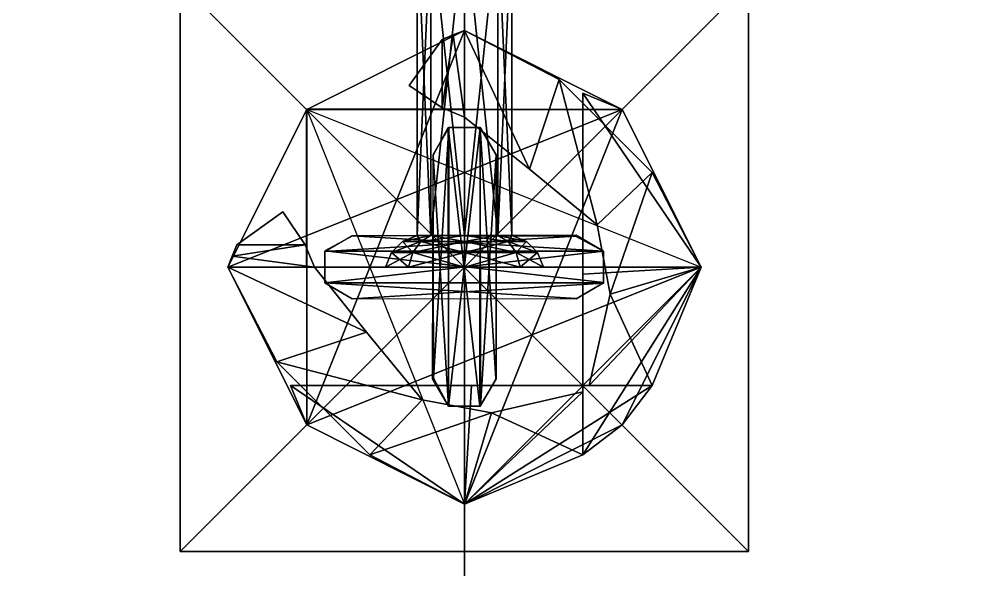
# Model space of a CAD drawing. Extents: x -150 to 2334, y -150 to 2984.
# Drawn here: x 1659.9 to 1690.57, y 724.88 to 742.31 of the extents above; entities that cross this region are included whole.
import ezdxf

# ---------------------------------------------------------------- set-up
doc = ezdxf.new("R2010")
doc.units = 0
for name, color, linetype in [('LAYER0', 7, 'CONTINUOUS'), ('LAYER244', 9, 'CONTINUOUS'), ('LAYER249', 254, 'CONTINUOUS'), ('LAYER260', 9, 'CONTINUOUS'), ('LAYER262', 7, 'CONTINUOUS'), ('LAYER263', 7, 'CONTINUOUS'), ('LAYER264', 254, 'CONTINUOUS'), ('LAYER278', 7, 'CONTINUOUS'), ('LAYER309', 7, 'CONTINUOUS'), ('LAYER31', 7, 'CONTINUOUS'), ('LAYER56', 7, 'CONTINUOUS'), ('LAYER6', 7, 'CONTINUOUS')]:
    doc.layers.add(name, color=color, linetype=linetype)

msp = doc.modelspace()

# ---------------------------------------------------------------- linework, layer by layer
at = {"layer": 'LAYER0', "invisible_edges": 1}
for points in [[(2334, 2984, -5), (-150, -150, -5), (-150, 2984, -5), (2334, 2984, -5)], [(-150, -150, -5), (2334, 2984, -5), (2334, -150, -5), (-150, -150, -5)], [(2334, -150), (-150, 2984), (-150, -150), (2334, -150)], [(-150, 2984), (2334, -150), (2334, 2984), (-150, 2984)]]:
    msp.add_3dface(points, dxfattribs=at)
at = {"layer": 'LAYER244'}
for points in [[(1672.939, 735.458, 87.93934), (1672.5, 735.458, 89), (1672.5, 745.458, 89), (1672.939, 735.458, 87.93934)], [(1672.939, 745.458, 87.93934), (1672.939, 735.458, 87.93934), (1672.5, 745.458, 89), (1672.939, 745.458, 87.93934)], [(1672.5, 735.458, 89), (1672.939, 735.458, 90.06066), (1672.939, 745.458, 90.06066), (1672.5, 735.458, 89)], [(1672.5, 745.458, 89), (1672.5, 735.458, 89), (1672.939, 745.458, 90.06066), (1672.5, 745.458, 89)], [(1674, 735.458, 87.5), (1672.939, 735.458, 87.93934), (1672.939, 745.458, 87.93934), (1674, 735.458, 87.5)], [(1674, 745.458, 87.5), (1674, 735.458, 87.5), (1672.939, 745.458, 87.93934), (1674, 745.458, 87.5)], [(1672.939, 735.458, 90.06066), (1674, 735.458, 90.5), (1674, 745.458, 90.5), (1672.939, 735.458, 90.06066)], [(1672.939, 745.458, 90.06066), (1672.939, 735.458, 90.06066), (1674, 745.458, 90.5), (1672.939, 745.458, 90.06066)], [(1675.061, 735.458, 87.93934), (1674, 735.458, 87.5), (1674, 745.458, 87.5), (1675.061, 735.458, 87.93934)], [(1675.061, 745.458, 87.93934), (1675.061, 735.458, 87.93934), (1674, 745.458, 87.5), (1675.061, 745.458, 87.93934)], [(1674, 735.458, 90.5), (1675.061, 735.458, 90.06066), (1675.061, 745.458, 90.06066), (1674, 735.458, 90.5)], [(1674, 745.458, 90.5), (1674, 735.458, 90.5), (1675.061, 745.458, 90.06066), (1674, 745.458, 90.5)], [(1675.5, 735.458, 89), (1675.061, 735.458, 87.93934), (1675.061, 745.458, 87.93934), (1675.5, 735.458, 89)], [(1675.5, 745.458, 89), (1675.5, 735.458, 89), (1675.061, 745.458, 87.93934), (1675.5, 745.458, 89)], [(1675.061, 735.458, 90.06066), (1675.5, 735.458, 89), (1675.5, 745.458, 89), (1675.061, 735.458, 90.06066)], [(1675.061, 745.458, 90.06066), (1675.061, 735.458, 90.06066), (1675.5, 745.458, 89), (1675.061, 745.458, 90.06066)], [(1672.038, 735.2715, 89), (1672.613, 735.2715, 90.38704), (1672.5, 735.458, 89), (1672.038, 735.2715, 89)], [(1672.038, 735.2715, 89), (1672.5, 735.458, 89), (1672.939, 735.458, 87.93934), (1672.038, 735.2715, 89)], [(1672.613, 735.2715, 87.61296), (1672.038, 735.2715, 89), (1672.939, 735.458, 87.93934), (1672.613, 735.2715, 87.61296)], [(1672.613, 735.2715, 90.38704), (1672.939, 735.458, 90.06066), (1672.5, 735.458, 89), (1672.613, 735.2715, 90.38704)], [(1672.613, 735.2715, 90.38704), (1674, 735.2715, 90.96157), (1672.939, 735.458, 90.06066), (1672.613, 735.2715, 90.38704)], [(1672.613, 735.2715, 87.61296), (1672.939, 735.458, 87.93934), (1674, 735.458, 87.5), (1672.613, 735.2715, 87.61296)], [(1674, 735.2715, 87.03843), (1672.613, 735.2715, 87.61296), (1674, 735.458, 87.5), (1674, 735.2715, 87.03843)], [(1674, 735.2715, 90.96157), (1674, 735.458, 90.5), (1672.939, 735.458, 90.06066), (1674, 735.2715, 90.96157)], [(1674, 735.2715, 87.03843), (1674, 735.458, 87.5), (1675.061, 735.458, 87.93934), (1674, 735.2715, 87.03843)], [(1675.387, 735.2715, 87.61296), (1674, 735.2715, 87.03843), (1675.061, 735.458, 87.93934), (1675.387, 735.2715, 87.61296)], [(1675.387, 735.2715, 90.38704), (1675.061, 735.458, 90.06066), (1674, 735.458, 90.5), (1675.387, 735.2715, 90.38704)], [(1674, 735.2715, 90.96157), (1675.387, 735.2715, 90.38704), (1674, 735.458, 90.5), (1674, 735.2715, 90.96157)], [(1675.387, 735.2715, 87.61296), (1675.061, 735.458, 87.93934), (1675.5, 735.458, 89), (1675.387, 735.2715, 87.61296)], [(1675.962, 735.2715, 89), (1675.5, 735.458, 89), (1675.061, 735.458, 90.06066), (1675.962, 735.2715, 89)], [(1675.387, 735.2715, 90.38704), (1675.962, 735.2715, 89), (1675.061, 735.458, 90.06066), (1675.387, 735.2715, 90.38704)], [(1675.962, 735.2715, 89), (1675.387, 735.2715, 87.61296), (1675.5, 735.458, 89), (1675.962, 735.2715, 89)], [(1671.686, 734.9196, 89), (1672.364, 734.9196, 90.63594), (1672.038, 735.2715, 89), (1671.686, 734.9196, 89)], [(1671.686, 734.9196, 89), (1672.038, 735.2715, 89), (1672.613, 735.2715, 87.61296), (1671.686, 734.9196, 89)], [(1672.364, 734.9196, 87.36406), (1671.686, 734.9196, 89), (1672.613, 735.2715, 87.61296), (1672.364, 734.9196, 87.36406)], [(1672.364, 734.9196, 90.63594), (1672.613, 735.2715, 90.38704), (1672.038, 735.2715, 89), (1672.364, 734.9196, 90.63594)], [(1672.364, 734.9196, 90.63594), (1674, 734.9196, 91.31357), (1672.613, 735.2715, 90.38704), (1672.364, 734.9196, 90.63594)], [(1672.364, 734.9196, 87.36406), (1672.613, 735.2715, 87.61296), (1674, 735.2715, 87.03843), (1672.364, 734.9196, 87.36406)], [(1674, 734.9196, 86.68643), (1672.364, 734.9196, 87.36406), (1674, 735.2715, 87.03843), (1674, 734.9196, 86.68643)], [(1674, 734.9196, 91.31357), (1674, 735.2715, 90.96157), (1672.613, 735.2715, 90.38704), (1674, 734.9196, 91.31357)], [(1674, 734.9196, 86.68643), (1674, 735.2715, 87.03843), (1675.387, 735.2715, 87.61296), (1674, 734.9196, 86.68643)], [(1675.636, 734.9196, 87.36406), (1674, 734.9196, 86.68643), (1675.387, 735.2715, 87.61296), (1675.636, 734.9196, 87.36406)], [(1675.636, 734.9196, 90.63594), (1675.387, 735.2715, 90.38704), (1674, 735.2715, 90.96157), (1675.636, 734.9196, 90.63594)], [(1674, 734.9196, 91.31357), (1675.636, 734.9196, 90.63594), (1674, 735.2715, 90.96157), (1674, 734.9196, 91.31357)], [(1675.636, 734.9196, 87.36406), (1675.387, 735.2715, 87.61296), (1675.962, 735.2715, 89), (1675.636, 734.9196, 87.36406)], [(1676.314, 734.9196, 89), (1675.962, 735.2715, 89), (1675.387, 735.2715, 90.38704), (1676.314, 734.9196, 89)], [(1675.636, 734.9196, 90.63594), (1676.314, 734.9196, 89), (1675.387, 735.2715, 90.38704), (1675.636, 734.9196, 90.63594)], [(1676.314, 734.9196, 89), (1675.636, 734.9196, 87.36406), (1675.962, 735.2715, 89), (1676.314, 734.9196, 89)], [(1671.5, 734.458, 89), (1672.232, 734.458, 90.76777), (1671.686, 734.9196, 89), (1671.5, 734.458, 89)], [(1671.5, 734.458, 89), (1671.686, 734.9196, 89), (1672.364, 734.9196, 87.36406), (1671.5, 734.458, 89)], [(1672.232, 734.458, 87.23223), (1671.5, 734.458, 89), (1672.364, 734.9196, 87.36406), (1672.232, 734.458, 87.23223)], [(1672.232, 734.458, 90.76777), (1672.364, 734.9196, 90.63594), (1671.686, 734.9196, 89), (1672.232, 734.458, 90.76777)], [(1672.232, 734.458, 90.76777), (1674, 734.458, 91.5), (1672.364, 734.9196, 90.63594), (1672.232, 734.458, 90.76777)], [(1672.232, 734.458, 87.23223), (1672.364, 734.9196, 87.36406), (1674, 734.9196, 86.68643), (1672.232, 734.458, 87.23223)], [(1674, 734.458, 86.5), (1672.232, 734.458, 87.23223), (1674, 734.9196, 86.68643), (1674, 734.458, 86.5)], [(1674, 734.458, 91.5), (1674, 734.9196, 91.31357), (1672.364, 734.9196, 90.63594), (1674, 734.458, 91.5)], [(1674, 734.458, 86.5), (1674, 734.9196, 86.68643), (1675.636, 734.9196, 87.36406), (1674, 734.458, 86.5)], [(1675.768, 734.458, 87.23223), (1674, 734.458, 86.5), (1675.636, 734.9196, 87.36406), (1675.768, 734.458, 87.23223)], [(1675.768, 734.458, 90.76777), (1675.636, 734.9196, 90.63594), (1674, 734.9196, 91.31357), (1675.768, 734.458, 90.76777)], [(1674, 734.458, 91.5), (1675.768, 734.458, 90.76777), (1674, 734.9196, 91.31357), (1674, 734.458, 91.5)], [(1675.768, 734.458, 87.23223), (1675.636, 734.9196, 87.36406), (1676.314, 734.9196, 89), (1675.768, 734.458, 87.23223)], [(1676.5, 734.458, 89), (1676.314, 734.9196, 89), (1675.636, 734.9196, 90.63594), (1676.5, 734.458, 89)], [(1675.768, 734.458, 90.76777), (1676.5, 734.458, 89), (1675.636, 734.9196, 90.63594), (1675.768, 734.458, 90.76777)], [(1676.5, 734.458, 89), (1675.768, 734.458, 87.23223), (1676.314, 734.9196, 89), (1676.5, 734.458, 89)], [(1671.5, 734.458, 89), (1674, 734.458, 91.5), (1672.232, 734.458, 90.76777), (1671.5, 734.458, 89)], [(1675.768, 734.458, 90.76777), (1674, 734.458, 91.5), (1671.5, 734.458, 89), (1675.768, 734.458, 90.76777)], [(1676.5, 734.458, 89), (1675.768, 734.458, 90.76777), (1671.5, 734.458, 89), (1676.5, 734.458, 89)], [(1672.232, 734.458, 87.23223), (1676.5, 734.458, 89), (1671.5, 734.458, 89), (1672.232, 734.458, 87.23223)], [(1674, 734.458, 86.5), (1676.5, 734.458, 89), (1672.232, 734.458, 87.23223), (1674, 734.458, 86.5)], [(1675.768, 734.458, 87.23223), (1676.5, 734.458, 89), (1674, 734.458, 86.5), (1675.768, 734.458, 87.23223)]]:
    msp.add_3dface(points, dxfattribs=at)
at = {"layer": 'LAYER249'}
for points in [[(1665, 725.458, 97.95), (1665, 743.458, 98.05), (1665, 743.458, 97.95), (1665, 725.458, 97.95)], [(1665, 725.458, 98.05), (1665, 743.458, 98.05), (1665, 725.458, 97.95), (1665, 725.458, 98.05)], [(1683, 725.458, 97.95), (1665, 743.458, 97.95), (1683, 743.458, 97.95), (1683, 725.458, 97.95)], [(1665, 725.458, 97.95), (1665, 743.458, 97.95), (1683, 725.458, 97.95), (1665, 725.458, 97.95)], [(1683, 743.458, 98.05), (1665, 725.458, 98.05), (1683, 725.458, 98.05), (1683, 743.458, 98.05)], [(1665, 743.458, 98.05), (1665, 725.458, 98.05), (1683, 743.458, 98.05), (1665, 743.458, 98.05)], [(1683, 743.458, 97.95), (1683, 725.458, 98.05), (1683, 725.458, 97.95), (1683, 743.458, 97.95)], [(1683, 743.458, 98.05), (1683, 725.458, 98.05), (1683, 743.458, 97.95), (1683, 743.458, 98.05)], [(1674, 741.958, 98.5), (1669.007, 739.4506, 98.5), (1678.993, 739.4506, 98.5), (1674, 741.958, 98.5)], [(1669.007, 739.4506, 92.5), (1674, 741.958, 98.5), (1674, 741.958, 92.5), (1669.007, 739.4506, 92.5)], [(1669.007, 739.4506, 98.5), (1674, 741.958, 98.5), (1669.007, 739.4506, 92.5), (1669.007, 739.4506, 98.5)], [(1674, 741.958, 92.5), (1678.993, 739.4506, 92.5), (1669.007, 739.4506, 92.5), (1674, 741.958, 92.5)], [(1669.007, 739.4506, 98.5), (1678.993, 739.4506, 98.5), (1674, 741.958, 98.5), (1669.007, 739.4506, 98.5)], [(1674, 741.958, 92.5), (1678.993, 739.4506, 98.5), (1678.993, 739.4506, 92.5), (1674, 741.958, 92.5)], [(1674, 741.958, 98.5), (1678.993, 739.4506, 98.5), (1674, 741.958, 92.5), (1674, 741.958, 98.5)], [(1677.75, 728.5118, 92.5), (1677.75, 739.9654, 86.5), (1677.75, 728.5118, 86.5), (1677.75, 728.5118, 92.5)], [(1677.75, 739.9654, 92.5), (1677.75, 739.9654, 86.5), (1677.75, 728.5118, 92.5), (1677.75, 739.9654, 92.5)], [(1677.75, 739.9654, 86.5), (1678.993, 739.4506, 92.5), (1678.993, 739.4506, 86.5), (1677.75, 739.9654, 86.5)], [(1677.75, 739.9654, 92.5), (1678.993, 739.4506, 92.5), (1677.75, 739.9654, 86.5), (1677.75, 739.9654, 92.5)], [(1677.75, 739.9654, 86.5), (1681.5, 734.458, 86.5), (1677.75, 734.2386, 86.5), (1677.75, 739.9654, 86.5)], [(1678.993, 739.4506, 86.5), (1681.5, 734.458, 86.5), (1677.75, 739.9654, 86.5), (1678.993, 739.4506, 86.5)], [(1677.75, 739.9654, 92.5), (1681.5, 734.458, 92.5), (1678.993, 739.4506, 92.5), (1677.75, 739.9654, 92.5)], [(1677.75, 734.2386, 92.5), (1681.5, 734.458, 92.5), (1677.75, 739.9654, 92.5), (1677.75, 734.2386, 92.5)], [(1666.5, 734.458, 92.5), (1669.007, 739.4506, 98.5), (1669.007, 739.4506, 92.5), (1666.5, 734.458, 92.5)], [(1666.5, 734.458, 98.5), (1669.007, 739.4506, 98.5), (1666.5, 734.458, 92.5), (1666.5, 734.458, 98.5)], [(1669.007, 739.4506, 92.5), (1678.993, 739.4506, 92.5), (1666.5, 734.458, 92.5), (1669.007, 739.4506, 92.5)], [(1666.5, 734.458, 92.5), (1678.993, 739.4506, 92.5), (1669.007, 729.4654, 92.5), (1666.5, 734.458, 92.5)], [(1666.5, 734.458, 98.5), (1678.993, 739.4506, 98.5), (1669.007, 739.4506, 98.5), (1666.5, 734.458, 98.5)], [(1666.5, 734.458, 98.5), (1681.5, 734.458, 98.5), (1678.993, 739.4506, 98.5), (1666.5, 734.458, 98.5)], [(1678.993, 739.4506, 98.5), (1669.007, 739.4506, 98.5), (1681.5, 734.458, 98.5), (1678.993, 739.4506, 98.5)], [(1669.007, 729.4654, 92.5), (1678.993, 739.4506, 92.5), (1681.5, 734.458, 92.5), (1669.007, 729.4654, 92.5)], [(1678.993, 739.4506, 92.5), (1681.5, 734.458, 98.5), (1681.5, 734.458, 92.5), (1678.993, 739.4506, 92.5)], [(1678.993, 739.4506, 98.5), (1681.5, 734.458, 98.5), (1678.993, 739.4506, 92.5), (1678.993, 739.4506, 98.5)], [(1678.993, 739.4506, 92.5), (1681.5, 734.458, 86.5), (1678.993, 739.4506, 86.5), (1678.993, 739.4506, 92.5)], [(1681.5, 734.458, 92.5), (1681.5, 734.458, 86.5), (1678.993, 739.4506, 92.5), (1681.5, 734.458, 92.5)], [(1673.019, 730.9445, 98.5), (1673.5, 738.8787, 98.5), (1673, 738.0127, 98.5), (1673.019, 730.9445, 98.5)], [(1673.494, 730.0514, 98.5), (1673.5, 738.8787, 98.5), (1673.019, 730.9445, 98.5), (1673.494, 730.0514, 98.5)], [(1673.494, 730.0514, 98.5), (1674.5, 738.8787, 98.5), (1673.5, 738.8787, 98.5), (1673.494, 730.0514, 98.5)], [(1674.506, 730.0514, 98.5), (1674.5, 738.8787, 98.5), (1673.494, 730.0514, 98.5), (1674.506, 730.0514, 98.5)], [(1674.506, 730.0514, 98.5), (1675, 738.0127, 98.5), (1674.5, 738.8787, 98.5), (1674.506, 730.0514, 98.5)], [(1675.018, 730.9242, 98.5), (1675, 738.0127, 98.5), (1674.506, 730.0514, 98.5), (1675.018, 730.9242, 98.5)], [(1666.793, 735.1651, 88), (1668.25, 736.208, 86.5), (1666.793, 735.1651, 86.5), (1666.793, 735.1651, 88)], [(1668.25, 736.208, 88), (1668.25, 736.208, 86.5), (1666.793, 735.1651, 88), (1668.25, 736.208, 88)], [(1668.25, 736.208, 86.5), (1668.957, 735.1651, 86.5), (1666.793, 735.1651, 86.5), (1668.25, 736.208, 86.5)], [(1666.793, 735.1651, 88), (1668.957, 735.1651, 88), (1668.25, 736.208, 88), (1666.793, 735.1651, 88)], [(1668.25, 736.208, 88), (1668.957, 735.1651, 86.5), (1668.25, 736.208, 86.5), (1668.25, 736.208, 88)], [(1668.957, 735.1651, 88), (1668.957, 735.1651, 86.5), (1668.25, 736.208, 88), (1668.957, 735.1651, 88)], [(1669.573, 734.9742, 98.5), (1678.4, 734.9684, 98.5), (1670.466, 735.4498, 98.5), (1669.573, 734.9742, 98.5)], [(1670.466, 735.4498, 98.5), (1678.4, 734.9684, 98.5), (1677.534, 735.4684, 98.5), (1670.466, 735.4498, 98.5)], [(1666.5, 734.458, 86.5), (1666.793, 735.1651, 88), (1666.793, 735.1651, 86.5), (1666.5, 734.458, 86.5)], [(1666.5, 734.458, 88), (1666.793, 735.1651, 88), (1666.5, 734.458, 86.5), (1666.5, 734.458, 88)], [(1668.957, 735.1651, 86.5), (1669.25, 734.458, 86.5), (1666.646, 734.8116, 86.5), (1668.957, 735.1651, 86.5)], [(1666.793, 735.1651, 86.5), (1668.957, 735.1651, 86.5), (1666.646, 734.8116, 86.5), (1666.793, 735.1651, 86.5)], [(1666.646, 734.8116, 88), (1668.957, 735.1651, 88), (1666.793, 735.1651, 88), (1666.646, 734.8116, 88)], [(1666.646, 734.8116, 88), (1669.25, 734.458, 88), (1668.957, 735.1651, 88), (1666.646, 734.8116, 88)], [(1668.957, 735.1651, 88), (1669.25, 734.458, 86.5), (1668.957, 735.1651, 86.5), (1668.957, 735.1651, 88)], [(1669.25, 734.458, 88), (1669.25, 734.458, 86.5), (1668.957, 735.1651, 88), (1669.25, 734.458, 88)], [(1666.646, 734.8116, 86.5), (1669.25, 734.458, 86.5), (1666.5, 734.458, 86.5), (1666.646, 734.8116, 86.5)], [(1666.5, 734.458, 88), (1669.25, 734.458, 88), (1666.646, 734.8116, 88), (1666.5, 734.458, 88)], [(1669.573, 734.9742, 98.5), (1678.4, 733.9684, 98.5), (1678.4, 734.9684, 98.5), (1669.573, 734.9742, 98.5)], [(1669.573, 733.9626, 98.5), (1678.4, 733.9684, 98.5), (1669.573, 734.9742, 98.5), (1669.573, 733.9626, 98.5)], [(1669.007, 729.4654, 92.5), (1666.5, 734.458, 98.5), (1666.5, 734.458, 92.5), (1669.007, 729.4654, 92.5)], [(1669.007, 729.4654, 98.5), (1666.5, 734.458, 98.5), (1669.007, 729.4654, 92.5), (1669.007, 729.4654, 98.5)], [(1668.054, 731.458, 88), (1666.5, 734.458, 86.5), (1668.054, 731.458, 86.5), (1668.054, 731.458, 88)], [(1666.5, 734.458, 88), (1666.5, 734.458, 86.5), (1668.054, 731.458, 88), (1666.5, 734.458, 88)], [(1666.5, 734.458, 86.5), (1670.9, 732.4043, 86.5), (1668.054, 731.458, 86.5), (1666.5, 734.458, 86.5)], [(1669.25, 734.458, 86.5), (1670.9, 732.4043, 86.5), (1666.5, 734.458, 86.5), (1669.25, 734.458, 86.5)], [(1666.5, 734.458, 88), (1670.9, 732.4043, 88), (1669.25, 734.458, 88), (1666.5, 734.458, 88)], [(1668.054, 731.458, 88), (1670.9, 732.4043, 88), (1666.5, 734.458, 88), (1668.054, 731.458, 88)], [(1669.007, 729.4654, 98.5), (1681.5, 734.458, 98.5), (1666.5, 734.458, 98.5), (1669.007, 729.4654, 98.5)], [(1669.007, 729.4654, 92.5), (1681.5, 734.458, 92.5), (1674, 726.958, 92.5), (1669.007, 729.4654, 92.5)], [(1674, 726.958, 98.5), (1681.5, 734.458, 98.5), (1669.007, 729.4654, 98.5), (1674, 726.958, 98.5)], [(1669.25, 734.458, 88), (1670.9, 732.4043, 86.5), (1669.25, 734.458, 86.5), (1669.25, 734.458, 88)], [(1670.9, 732.4043, 88), (1670.9, 732.4043, 86.5), (1669.25, 734.458, 88), (1670.9, 732.4043, 88)], [(1674, 726.958, 92.5), (1681.5, 734.458, 92.5), (1678.993, 729.4654, 92.5), (1674, 726.958, 92.5)], [(1678.993, 729.4654, 98.5), (1681.5, 734.458, 98.5), (1674, 726.958, 98.5), (1678.993, 729.4654, 98.5)], [(1681.5, 734.458, 86.5), (1677.75, 728.5118, 86.5), (1677.75, 734.2386, 86.5), (1681.5, 734.458, 86.5)], [(1678.993, 729.4654, 86.5), (1677.75, 728.5118, 86.5), (1681.5, 734.458, 86.5), (1678.993, 729.4654, 86.5)], [(1677.75, 728.5118, 92.5), (1681.5, 734.458, 92.5), (1677.75, 734.2386, 92.5), (1677.75, 728.5118, 92.5)], [(1678.993, 729.4654, 92.5), (1681.5, 734.458, 92.5), (1677.75, 728.5118, 92.5), (1678.993, 729.4654, 92.5)], [(1681.5, 734.458, 92.5), (1678.993, 729.4654, 86.5), (1681.5, 734.458, 86.5), (1681.5, 734.458, 92.5)], [(1678.993, 729.4654, 92.5), (1678.993, 729.4654, 86.5), (1681.5, 734.458, 92.5), (1678.993, 729.4654, 92.5)], [(1681.5, 734.458, 92.5), (1678.993, 729.4654, 98.5), (1678.993, 729.4654, 92.5), (1681.5, 734.458, 92.5)], [(1681.5, 734.458, 98.5), (1678.993, 729.4654, 98.5), (1681.5, 734.458, 92.5), (1681.5, 734.458, 98.5)], [(1669.573, 733.9626, 98.5), (1677.534, 733.4684, 98.5), (1678.4, 733.9684, 98.5), (1669.573, 733.9626, 98.5)], [(1670.446, 733.4507, 98.5), (1677.534, 733.4684, 98.5), (1669.573, 733.9626, 98.5), (1670.446, 733.4507, 98.5)], [(1670.9, 732.4043, 86.5), (1672.655, 730.2593, 86.5), (1668.054, 731.458, 86.5), (1670.9, 732.4043, 86.5)], [(1668.054, 731.458, 88), (1672.655, 730.2593, 88), (1670.9, 732.4043, 88), (1668.054, 731.458, 88)], [(1670.9, 732.4043, 86.5), (1672.655, 730.2593, 88), (1672.655, 730.2593, 86.5), (1670.9, 732.4043, 86.5)], [(1670.9, 732.4043, 88), (1672.655, 730.2593, 88), (1670.9, 732.4043, 86.5), (1670.9, 732.4043, 88)], [(1671, 728.5118, 88), (1668.054, 731.458, 86.5), (1671, 728.5118, 86.5), (1671, 728.5118, 88)], [(1668.054, 731.458, 88), (1668.054, 731.458, 86.5), (1671, 728.5118, 88), (1668.054, 731.458, 88)], [(1668.054, 731.458, 86.5), (1672.655, 730.2593, 86.5), (1671, 728.5118, 86.5), (1668.054, 731.458, 86.5)], [(1671, 728.5118, 88), (1672.655, 730.2593, 88), (1668.054, 731.458, 88), (1671, 728.5118, 88)], [(1674, 726.958, 86.5), (1677.75, 730.5118, 86.5), (1677.75, 728.5118, 86.5), (1674, 726.958, 86.5)], [(1674.859, 729.8466, 86.5), (1677.75, 730.5118, 86.5), (1674, 726.958, 86.5), (1674.859, 729.8466, 86.5)], [(1674, 726.958, 88), (1677.75, 730.5118, 88), (1674.859, 729.8466, 88), (1674, 726.958, 88)], [(1677.75, 728.5118, 88), (1677.75, 730.5118, 88), (1674, 726.958, 88), (1677.75, 728.5118, 88)], [(1674.859, 729.8466, 88), (1677.75, 728.5118, 88), (1677.75, 730.5118, 88), (1674.859, 729.8466, 88)], [(1674.859, 729.8466, 86.5), (1677.75, 730.5118, 88), (1677.75, 730.5118, 86.5), (1674.859, 729.8466, 86.5)], [(1674.859, 729.8466, 88), (1677.75, 730.5118, 88), (1674.859, 729.8466, 86.5), (1674.859, 729.8466, 88)], [(1677.75, 728.5118, 86.5), (1677.75, 730.5118, 88), (1677.75, 728.5118, 88), (1677.75, 728.5118, 86.5)], [(1677.75, 730.5118, 86.5), (1677.75, 730.5118, 88), (1677.75, 728.5118, 86.5), (1677.75, 730.5118, 86.5)], [(1672.655, 730.2593, 88), (1674.859, 729.8466, 88), (1671, 728.5118, 88), (1672.655, 730.2593, 88)], [(1672.655, 730.2593, 86.5), (1674.859, 729.8466, 86.5), (1671, 728.5118, 86.5), (1672.655, 730.2593, 86.5)], [(1671, 728.5118, 88), (1674.859, 729.8466, 88), (1672.655, 730.2593, 88), (1671, 728.5118, 88)], [(1672.655, 730.2593, 86.5), (1674.859, 729.8466, 88), (1674.859, 729.8466, 86.5), (1672.655, 730.2593, 86.5)], [(1672.655, 730.2593, 88), (1674.859, 729.8466, 88), (1672.655, 730.2593, 86.5), (1672.655, 730.2593, 88)], [(1671, 728.5118, 88), (1674.859, 729.8466, 88), (1674, 726.958, 88), (1671, 728.5118, 88)], [(1671, 728.5118, 86.5), (1674.859, 729.8466, 86.5), (1674, 726.958, 86.5), (1671, 728.5118, 86.5)], [(1674, 726.958, 88), (1674.859, 729.8466, 88), (1671, 728.5118, 88), (1674, 726.958, 88)], [(1674, 726.958, 88), (1677.75, 728.5118, 88), (1674.859, 729.8466, 88), (1674, 726.958, 88)], [(1674, 726.958, 92.5), (1669.007, 729.4654, 98.5), (1669.007, 729.4654, 92.5), (1674, 726.958, 92.5)], [(1674, 726.958, 98.5), (1669.007, 729.4654, 98.5), (1674, 726.958, 92.5), (1674, 726.958, 98.5)], [(1678.993, 729.4654, 92.5), (1674, 726.958, 98.5), (1674, 726.958, 92.5), (1678.993, 729.4654, 92.5)], [(1678.993, 729.4654, 98.5), (1674, 726.958, 98.5), (1678.993, 729.4654, 92.5), (1678.993, 729.4654, 98.5)], [(1678.993, 729.4654, 92.5), (1677.75, 728.5118, 86.5), (1678.993, 729.4654, 86.5), (1678.993, 729.4654, 92.5)], [(1677.75, 728.5118, 92.5), (1677.75, 728.5118, 86.5), (1678.993, 729.4654, 92.5), (1677.75, 728.5118, 92.5)], [(1674, 726.958, 86.5), (1671, 728.5118, 88), (1671, 728.5118, 86.5), (1674, 726.958, 86.5)], [(1674, 726.958, 88), (1671, 728.5118, 88), (1674, 726.958, 86.5), (1674, 726.958, 88)], [(1674, 726.958, 86.5), (1677.75, 728.5118, 88), (1674, 726.958, 88), (1674, 726.958, 86.5)], [(1677.75, 728.5118, 86.5), (1677.75, 728.5118, 88), (1674, 726.958, 86.5), (1677.75, 728.5118, 86.5)], [(1683, 725.458, 98.05), (1665, 725.458, 97.95), (1665, 725.458, 98.05), (1683, 725.458, 98.05)], [(1683, 725.458, 97.95), (1665, 725.458, 97.95), (1683, 725.458, 98.05), (1683, 725.458, 97.95)]]:
    msp.add_3dface(points, dxfattribs=at)
at = {"layer": 'LAYER260'}
for points in [[(1672.939, 735.458, 2341.061), (1672.5, 745.458, 2340), (1672.5, 735.458, 2340), (1672.939, 735.458, 2341.061)], [(1672.939, 745.458, 2341.061), (1672.5, 745.458, 2340), (1672.939, 735.458, 2341.061), (1672.939, 745.458, 2341.061)], [(1672.5, 735.458, 2340), (1672.939, 745.458, 2338.939), (1672.939, 735.458, 2338.939), (1672.5, 735.458, 2340)], [(1672.5, 745.458, 2340), (1672.939, 745.458, 2338.939), (1672.5, 735.458, 2340), (1672.5, 745.458, 2340)], [(1674, 735.458, 2341.5), (1672.939, 745.458, 2341.061), (1672.939, 735.458, 2341.061), (1674, 735.458, 2341.5)], [(1674, 745.458, 2341.5), (1672.939, 745.458, 2341.061), (1674, 735.458, 2341.5), (1674, 745.458, 2341.5)], [(1672.939, 735.458, 2338.939), (1674, 745.458, 2338.5), (1674, 735.458, 2338.5), (1672.939, 735.458, 2338.939)], [(1672.939, 745.458, 2338.939), (1674, 745.458, 2338.5), (1672.939, 735.458, 2338.939), (1672.939, 745.458, 2338.939)], [(1675.061, 735.458, 2341.061), (1674, 745.458, 2341.5), (1674, 735.458, 2341.5), (1675.061, 735.458, 2341.061)], [(1675.061, 745.458, 2341.061), (1674, 745.458, 2341.5), (1675.061, 735.458, 2341.061), (1675.061, 745.458, 2341.061)], [(1674, 735.458, 2338.5), (1675.061, 745.458, 2338.939), (1675.061, 735.458, 2338.939), (1674, 735.458, 2338.5)], [(1674, 745.458, 2338.5), (1675.061, 745.458, 2338.939), (1674, 735.458, 2338.5), (1674, 745.458, 2338.5)], [(1675.5, 735.458, 2340), (1675.061, 745.458, 2341.061), (1675.061, 735.458, 2341.061), (1675.5, 735.458, 2340)], [(1675.5, 745.458, 2340), (1675.061, 745.458, 2341.061), (1675.5, 735.458, 2340), (1675.5, 745.458, 2340)], [(1675.061, 735.458, 2338.939), (1675.5, 745.458, 2340), (1675.5, 735.458, 2340), (1675.061, 735.458, 2338.939)], [(1675.061, 745.458, 2338.939), (1675.5, 745.458, 2340), (1675.061, 735.458, 2338.939), (1675.061, 745.458, 2338.939)], [(1672.038, 735.2715, 2340), (1672.5, 735.458, 2340), (1672.613, 735.2715, 2338.613), (1672.038, 735.2715, 2340)], [(1672.038, 735.2715, 2340), (1672.939, 735.458, 2341.061), (1672.5, 735.458, 2340), (1672.038, 735.2715, 2340)], [(1672.613, 735.2715, 2341.387), (1672.939, 735.458, 2341.061), (1672.038, 735.2715, 2340), (1672.613, 735.2715, 2341.387)], [(1672.613, 735.2715, 2338.613), (1672.5, 735.458, 2340), (1672.939, 735.458, 2338.939), (1672.613, 735.2715, 2338.613)], [(1672.613, 735.2715, 2338.613), (1672.939, 735.458, 2338.939), (1674, 735.2715, 2338.038), (1672.613, 735.2715, 2338.613)], [(1672.613, 735.2715, 2341.387), (1674, 735.458, 2341.5), (1672.939, 735.458, 2341.061), (1672.613, 735.2715, 2341.387)], [(1674, 735.2715, 2341.962), (1674, 735.458, 2341.5), (1672.613, 735.2715, 2341.387), (1674, 735.2715, 2341.962)], [(1674, 735.2715, 2338.038), (1672.939, 735.458, 2338.939), (1674, 735.458, 2338.5), (1674, 735.2715, 2338.038)], [(1674, 735.2715, 2341.962), (1675.061, 735.458, 2341.061), (1674, 735.458, 2341.5), (1674, 735.2715, 2341.962)], [(1675.387, 735.2715, 2341.387), (1675.061, 735.458, 2341.061), (1674, 735.2715, 2341.962), (1675.387, 735.2715, 2341.387)], [(1675.387, 735.2715, 2338.613), (1674, 735.458, 2338.5), (1675.061, 735.458, 2338.939), (1675.387, 735.2715, 2338.613)], [(1674, 735.2715, 2338.038), (1674, 735.458, 2338.5), (1675.387, 735.2715, 2338.613), (1674, 735.2715, 2338.038)], [(1675.387, 735.2715, 2341.387), (1675.5, 735.458, 2340), (1675.061, 735.458, 2341.061), (1675.387, 735.2715, 2341.387)], [(1675.962, 735.2715, 2340), (1675.061, 735.458, 2338.939), (1675.5, 735.458, 2340), (1675.962, 735.2715, 2340)], [(1675.387, 735.2715, 2338.613), (1675.061, 735.458, 2338.939), (1675.962, 735.2715, 2340), (1675.387, 735.2715, 2338.613)], [(1675.962, 735.2715, 2340), (1675.5, 735.458, 2340), (1675.387, 735.2715, 2341.387), (1675.962, 735.2715, 2340)], [(1671.686, 734.9196, 2340), (1672.038, 735.2715, 2340), (1672.364, 734.9196, 2338.364), (1671.686, 734.9196, 2340)], [(1671.686, 734.9196, 2340), (1672.613, 735.2715, 2341.387), (1672.038, 735.2715, 2340), (1671.686, 734.9196, 2340)], [(1672.364, 734.9196, 2341.636), (1672.613, 735.2715, 2341.387), (1671.686, 734.9196, 2340), (1672.364, 734.9196, 2341.636)], [(1672.364, 734.9196, 2338.364), (1672.038, 735.2715, 2340), (1672.613, 735.2715, 2338.613), (1672.364, 734.9196, 2338.364)], [(1672.364, 734.9196, 2338.364), (1672.613, 735.2715, 2338.613), (1674, 734.9196, 2337.687), (1672.364, 734.9196, 2338.364)], [(1672.364, 734.9196, 2341.636), (1674, 735.2715, 2341.962), (1672.613, 735.2715, 2341.387), (1672.364, 734.9196, 2341.636)], [(1674, 734.9196, 2342.313), (1674, 735.2715, 2341.962), (1672.364, 734.9196, 2341.636), (1674, 734.9196, 2342.313)], [(1674, 734.9196, 2337.687), (1672.613, 735.2715, 2338.613), (1674, 735.2715, 2338.038), (1674, 734.9196, 2337.687)], [(1674, 734.9196, 2342.313), (1675.387, 735.2715, 2341.387), (1674, 735.2715, 2341.962), (1674, 734.9196, 2342.313)], [(1675.636, 734.9196, 2341.636), (1675.387, 735.2715, 2341.387), (1674, 734.9196, 2342.313), (1675.636, 734.9196, 2341.636)], [(1675.636, 734.9196, 2338.364), (1674, 735.2715, 2338.038), (1675.387, 735.2715, 2338.613), (1675.636, 734.9196, 2338.364)], [(1674, 734.9196, 2337.687), (1674, 735.2715, 2338.038), (1675.636, 734.9196, 2338.364), (1674, 734.9196, 2337.687)], [(1675.636, 734.9196, 2341.636), (1675.962, 735.2715, 2340), (1675.387, 735.2715, 2341.387), (1675.636, 734.9196, 2341.636)], [(1676.314, 734.9196, 2340), (1675.387, 735.2715, 2338.613), (1675.962, 735.2715, 2340), (1676.314, 734.9196, 2340)], [(1675.636, 734.9196, 2338.364), (1675.387, 735.2715, 2338.613), (1676.314, 734.9196, 2340), (1675.636, 734.9196, 2338.364)], [(1676.314, 734.9196, 2340), (1675.962, 735.2715, 2340), (1675.636, 734.9196, 2341.636), (1676.314, 734.9196, 2340)], [(1671.5, 734.458, 2340), (1671.686, 734.9196, 2340), (1672.232, 734.458, 2338.232), (1671.5, 734.458, 2340)], [(1671.5, 734.458, 2340), (1672.364, 734.9196, 2341.636), (1671.686, 734.9196, 2340), (1671.5, 734.458, 2340)], [(1672.232, 734.458, 2341.768), (1672.364, 734.9196, 2341.636), (1671.5, 734.458, 2340), (1672.232, 734.458, 2341.768)], [(1672.232, 734.458, 2338.232), (1671.686, 734.9196, 2340), (1672.364, 734.9196, 2338.364), (1672.232, 734.458, 2338.232)], [(1672.232, 734.458, 2338.232), (1672.364, 734.9196, 2338.364), (1674, 734.458, 2337.5), (1672.232, 734.458, 2338.232)], [(1672.232, 734.458, 2341.768), (1674, 734.9196, 2342.313), (1672.364, 734.9196, 2341.636), (1672.232, 734.458, 2341.768)], [(1674, 734.458, 2342.5), (1674, 734.9196, 2342.313), (1672.232, 734.458, 2341.768), (1674, 734.458, 2342.5)], [(1674, 734.458, 2337.5), (1672.364, 734.9196, 2338.364), (1674, 734.9196, 2337.687), (1674, 734.458, 2337.5)], [(1674, 734.458, 2342.5), (1675.636, 734.9196, 2341.636), (1674, 734.9196, 2342.313), (1674, 734.458, 2342.5)], [(1675.768, 734.458, 2341.768), (1675.636, 734.9196, 2341.636), (1674, 734.458, 2342.5), (1675.768, 734.458, 2341.768)], [(1675.768, 734.458, 2338.232), (1674, 734.9196, 2337.687), (1675.636, 734.9196, 2338.364), (1675.768, 734.458, 2338.232)], [(1674, 734.458, 2337.5), (1674, 734.9196, 2337.687), (1675.768, 734.458, 2338.232), (1674, 734.458, 2337.5)], [(1675.768, 734.458, 2341.768), (1676.314, 734.9196, 2340), (1675.636, 734.9196, 2341.636), (1675.768, 734.458, 2341.768)], [(1676.5, 734.458, 2340), (1675.636, 734.9196, 2338.364), (1676.314, 734.9196, 2340), (1676.5, 734.458, 2340)], [(1675.768, 734.458, 2338.232), (1675.636, 734.9196, 2338.364), (1676.5, 734.458, 2340), (1675.768, 734.458, 2338.232)], [(1676.5, 734.458, 2340), (1676.314, 734.9196, 2340), (1675.768, 734.458, 2341.768), (1676.5, 734.458, 2340)], [(1671.5, 734.458, 2340), (1672.232, 734.458, 2338.232), (1674, 734.458, 2337.5), (1671.5, 734.458, 2340)], [(1675.768, 734.458, 2338.232), (1671.5, 734.458, 2340), (1674, 734.458, 2337.5), (1675.768, 734.458, 2338.232)], [(1676.5, 734.458, 2340), (1671.5, 734.458, 2340), (1675.768, 734.458, 2338.232), (1676.5, 734.458, 2340)], [(1672.232, 734.458, 2341.768), (1671.5, 734.458, 2340), (1676.5, 734.458, 2340), (1672.232, 734.458, 2341.768)], [(1674, 734.458, 2342.5), (1672.232, 734.458, 2341.768), (1676.5, 734.458, 2340), (1674, 734.458, 2342.5)], [(1675.768, 734.458, 2341.768), (1674, 734.458, 2342.5), (1676.5, 734.458, 2340), (1675.768, 734.458, 2341.768)]]:
    msp.add_3dface(points, dxfattribs=at)
at = {"layer": 'LAYER262', "invisible_edges": 1}
for points in [[(1674, 734.458, 2331), (1669, 739.458, 2331), (1674, 739.458, 2331), (1674, 734.458, 2331)], [(1669, 739.458, 2331), (1674, 734.458, 2331), (1669, 734.458, 2331), (1669, 739.458, 2331)], [(1669, 734.458, 2332), (1669, 739.458, 2331), (1669, 734.458, 2331), (1669, 734.458, 2332)], [(1669, 739.458, 2331), (1669, 734.458, 2332), (1669, 739.458, 2332), (1669, 739.458, 2331)], [(1674, 739.458, 2332), (1669, 739.458, 2331), (1669, 739.458, 2332), (1674, 739.458, 2332)], [(1669, 739.458, 2331), (1674, 739.458, 2332), (1674, 739.458, 2331), (1669, 739.458, 2331)], [(1669, 734.458, 2332), (1674, 739.458, 2332), (1669, 739.458, 2332), (1669, 734.458, 2332)], [(1674, 739.458, 2332), (1669, 734.458, 2332), (1674, 734.458, 2332), (1674, 739.458, 2332)], [(1674, 739.458, 2332), (1674, 734.458, 2331), (1674, 739.458, 2331), (1674, 739.458, 2332)], [(1674, 734.458, 2331), (1674, 739.458, 2332), (1674, 734.458, 2332), (1674, 734.458, 2331)], [(1674, 734.458, 2331), (1669, 734.458, 2332), (1669, 734.458, 2331), (1674, 734.458, 2331)], [(1669, 734.458, 2332), (1674, 734.458, 2331), (1674, 734.458, 2332), (1669, 734.458, 2332)]]:
    msp.add_3dface(points, dxfattribs=at)
at = {"layer": 'LAYER263', "invisible_edges": 1}
for points in [[(1674, 734.458, 2331), (1669, 739.458, 2331), (1674, 739.458, 2331), (1674, 734.458, 2331)], [(1669, 739.458, 2331), (1674, 734.458, 2331), (1669, 734.458, 2331), (1669, 739.458, 2331)], [(1669, 734.458, 2332), (1669, 739.458, 2331), (1669, 734.458, 2331), (1669, 734.458, 2332)], [(1669, 739.458, 2331), (1669, 734.458, 2332), (1669, 739.458, 2332), (1669, 739.458, 2331)], [(1674, 739.458, 2332), (1669, 739.458, 2331), (1669, 739.458, 2332), (1674, 739.458, 2332)], [(1669, 739.458, 2331), (1674, 739.458, 2332), (1674, 739.458, 2331), (1669, 739.458, 2331)], [(1669, 734.458, 2332), (1674, 739.458, 2332), (1669, 739.458, 2332), (1669, 734.458, 2332)], [(1674, 739.458, 2332), (1669, 734.458, 2332), (1674, 734.458, 2332), (1674, 739.458, 2332)], [(1674, 739.458, 2332), (1674, 734.458, 2331), (1674, 739.458, 2331), (1674, 739.458, 2332)], [(1674, 734.458, 2331), (1674, 739.458, 2332), (1674, 734.458, 2332), (1674, 734.458, 2331)], [(1674, 734.458, 2331), (1669, 734.458, 2332), (1669, 734.458, 2331), (1674, 734.458, 2331)], [(1669, 734.458, 2332), (1674, 734.458, 2331), (1674, 734.458, 2332), (1669, 734.458, 2332)]]:
    msp.add_3dface(points, dxfattribs=at)
at = {"layer": 'LAYER264'}
for points in [[(1665, 743.458, 2331.05), (1665, 725.458, 2330.95), (1665, 725.458, 2331.05), (1665, 743.458, 2331.05)], [(1665, 743.458, 2330.95), (1665, 725.458, 2330.95), (1665, 743.458, 2331.05), (1665, 743.458, 2330.95)], [(1683, 725.458, 2331.05), (1665, 743.458, 2331.05), (1665, 725.458, 2331.05), (1683, 725.458, 2331.05)], [(1683, 743.458, 2331.05), (1665, 743.458, 2331.05), (1683, 725.458, 2331.05), (1683, 743.458, 2331.05)], [(1665, 725.458, 2330.95), (1683, 743.458, 2330.95), (1683, 725.458, 2330.95), (1665, 725.458, 2330.95)], [(1665, 743.458, 2330.95), (1683, 743.458, 2330.95), (1665, 725.458, 2330.95), (1665, 743.458, 2330.95)], [(1683, 725.458, 2330.95), (1683, 743.458, 2331.05), (1683, 743.458, 2330.95), (1683, 725.458, 2330.95)], [(1683, 725.458, 2331.05), (1683, 743.458, 2331.05), (1683, 725.458, 2330.95), (1683, 725.458, 2331.05)], [(1674, 741.958, 2336.5), (1669.007, 739.4506, 2330.5), (1669.007, 739.4506, 2336.5), (1674, 741.958, 2336.5)], [(1674, 741.958, 2330.5), (1669.007, 739.4506, 2330.5), (1674, 741.958, 2336.5), (1674, 741.958, 2330.5)], [(1669.007, 739.4506, 2336.5), (1669.007, 729.4654, 2336.5), (1674, 741.958, 2336.5), (1669.007, 739.4506, 2336.5)], [(1674, 741.958, 2336.5), (1669.007, 729.4654, 2336.5), (1678.993, 739.4506, 2336.5), (1674, 741.958, 2336.5)], [(1674, 741.958, 2330.5), (1669.007, 729.4654, 2330.5), (1669.007, 739.4506, 2330.5), (1674, 741.958, 2330.5)], [(1674, 741.958, 2330.5), (1674, 726.958, 2330.5), (1669.007, 729.4654, 2330.5), (1674, 741.958, 2330.5)], [(1674, 741.958, 2342.5), (1673.293, 741.6651, 2341), (1673.293, 741.6651, 2342.5), (1674, 741.958, 2342.5)], [(1674, 741.958, 2341), (1673.293, 741.6651, 2341), (1674, 741.958, 2342.5), (1674, 741.958, 2341)], [(1673.646, 741.8116, 2342.5), (1674, 739.208, 2342.5), (1674, 741.958, 2342.5), (1673.646, 741.8116, 2342.5)], [(1674, 741.958, 2341), (1674, 739.208, 2341), (1673.646, 741.8116, 2341), (1674, 741.958, 2341)], [(1678.993, 739.4506, 2336.5), (1674, 741.958, 2330.5), (1674, 741.958, 2336.5), (1678.993, 739.4506, 2336.5)], [(1678.993, 739.4506, 2330.5), (1674, 741.958, 2330.5), (1678.993, 739.4506, 2336.5), (1678.993, 739.4506, 2330.5)], [(1677, 740.4042, 2341), (1674, 741.958, 2342.5), (1677, 740.4042, 2342.5), (1677, 740.4042, 2341)], [(1674, 741.958, 2341), (1674, 741.958, 2342.5), (1677, 740.4042, 2341), (1674, 741.958, 2341)], [(1674, 741.958, 2342.5), (1676.054, 737.5583, 2342.5), (1677, 740.4042, 2342.5), (1674, 741.958, 2342.5)], [(1674, 739.208, 2342.5), (1676.054, 737.5583, 2342.5), (1674, 741.958, 2342.5), (1674, 739.208, 2342.5)], [(1674, 741.958, 2341), (1676.054, 737.5583, 2341), (1674, 739.208, 2341), (1674, 741.958, 2341)], [(1677, 740.4042, 2341), (1676.054, 737.5583, 2341), (1674, 741.958, 2341), (1677, 740.4042, 2341)], [(1678.993, 739.4506, 2330.5), (1674, 726.958, 2330.5), (1674, 741.958, 2330.5), (1678.993, 739.4506, 2330.5)], [(1673.293, 741.6651, 2341), (1672.25, 740.208, 2342.5), (1673.293, 741.6651, 2342.5), (1673.293, 741.6651, 2341)], [(1672.25, 740.208, 2341), (1672.25, 740.208, 2342.5), (1673.293, 741.6651, 2341), (1672.25, 740.208, 2341)], [(1672.25, 740.208, 2342.5), (1673.293, 739.5009, 2342.5), (1673.293, 741.6651, 2342.5), (1672.25, 740.208, 2342.5)], [(1673.293, 741.6651, 2341), (1673.293, 739.5009, 2341), (1672.25, 740.208, 2341), (1673.293, 741.6651, 2341)], [(1673.293, 739.5009, 2342.5), (1674, 739.208, 2342.5), (1673.646, 741.8116, 2342.5), (1673.293, 739.5009, 2342.5)], [(1673.293, 741.6651, 2342.5), (1673.293, 739.5009, 2342.5), (1673.646, 741.8116, 2342.5), (1673.293, 741.6651, 2342.5)], [(1673.646, 741.8116, 2341), (1673.293, 739.5009, 2341), (1673.293, 741.6651, 2341), (1673.646, 741.8116, 2341)], [(1673.646, 741.8116, 2341), (1674, 739.208, 2341), (1673.293, 739.5009, 2341), (1673.646, 741.8116, 2341)], [(1676.054, 737.5583, 2342.5), (1678.199, 735.803, 2342.5), (1677, 740.4042, 2342.5), (1676.054, 737.5583, 2342.5)], [(1677, 740.4042, 2341), (1678.199, 735.803, 2341), (1676.054, 737.5583, 2341), (1677, 740.4042, 2341)], [(1679.946, 737.458, 2341), (1677, 740.4042, 2342.5), (1679.946, 737.458, 2342.5), (1679.946, 737.458, 2341)], [(1677, 740.4042, 2341), (1677, 740.4042, 2342.5), (1679.946, 737.458, 2341), (1677, 740.4042, 2341)], [(1677, 740.4042, 2342.5), (1678.199, 735.803, 2342.5), (1679.946, 737.458, 2342.5), (1677, 740.4042, 2342.5)], [(1679.946, 737.458, 2341), (1678.199, 735.803, 2341), (1677, 740.4042, 2341), (1679.946, 737.458, 2341)], [(1672.25, 740.208, 2341), (1673.293, 739.5009, 2342.5), (1672.25, 740.208, 2342.5), (1672.25, 740.208, 2341)], [(1673.293, 739.5009, 2341), (1673.293, 739.5009, 2342.5), (1672.25, 740.208, 2341), (1673.293, 739.5009, 2341)], [(1666.5, 734.458, 2330.5), (1669.007, 739.4506, 2330.5), (1669.007, 729.4654, 2330.5), (1666.5, 734.458, 2330.5)], [(1669.007, 739.4506, 2336.5), (1666.5, 734.458, 2330.5), (1666.5, 734.458, 2336.5), (1669.007, 739.4506, 2336.5)], [(1669.007, 739.4506, 2330.5), (1666.5, 734.458, 2330.5), (1669.007, 739.4506, 2336.5), (1669.007, 739.4506, 2330.5)], [(1666.5, 734.458, 2336.5), (1669.007, 729.4654, 2336.5), (1669.007, 739.4506, 2336.5), (1666.5, 734.458, 2336.5)], [(1669.007, 739.4506, 2330.5), (1669.007, 729.4654, 2330.5), (1666.5, 734.458, 2330.5), (1669.007, 739.4506, 2330.5)], [(1669.007, 729.4654, 2330.5), (1669.007, 739.4506, 2330.5), (1674, 726.958, 2330.5), (1669.007, 729.4654, 2330.5)], [(1678.993, 739.4506, 2336.5), (1669.007, 729.4654, 2336.5), (1674, 726.958, 2336.5), (1678.993, 739.4506, 2336.5)], [(1673.293, 739.5009, 2341), (1674, 739.208, 2342.5), (1673.293, 739.5009, 2342.5), (1673.293, 739.5009, 2341)], [(1674, 739.208, 2341), (1674, 739.208, 2342.5), (1673.293, 739.5009, 2341), (1674, 739.208, 2341)], [(1678.993, 739.4506, 2336.5), (1674, 726.958, 2336.5), (1681.5, 734.458, 2336.5), (1678.993, 739.4506, 2336.5)], [(1681.5, 734.458, 2330.5), (1674, 726.958, 2330.5), (1678.993, 739.4506, 2330.5), (1681.5, 734.458, 2330.5)], [(1681.5, 734.458, 2336.5), (1678.993, 739.4506, 2330.5), (1678.993, 739.4506, 2336.5), (1681.5, 734.458, 2336.5)], [(1681.5, 734.458, 2330.5), (1678.993, 739.4506, 2330.5), (1681.5, 734.458, 2336.5), (1681.5, 734.458, 2330.5)], [(1674, 739.208, 2341), (1676.054, 737.5583, 2342.5), (1674, 739.208, 2342.5), (1674, 739.208, 2341)], [(1676.054, 737.5583, 2341), (1676.054, 737.5583, 2342.5), (1674, 739.208, 2341), (1676.054, 737.5583, 2341)], [(1673.484, 738.8853, 2330.5), (1673.49, 730.0579, 2330.5), (1673.008, 737.9921, 2330.5), (1673.484, 738.8853, 2330.5)], [(1673.484, 738.8853, 2330.5), (1674.49, 730.0579, 2330.5), (1673.49, 730.0579, 2330.5), (1673.484, 738.8853, 2330.5)], [(1674.495, 738.8853, 2330.5), (1674.49, 730.0579, 2330.5), (1673.484, 738.8853, 2330.5), (1674.495, 738.8853, 2330.5)], [(1674.495, 738.8853, 2330.5), (1674.99, 730.924, 2330.5), (1674.49, 730.0579, 2330.5), (1674.495, 738.8853, 2330.5)], [(1675.007, 738.0125, 2330.5), (1674.99, 730.924, 2330.5), (1674.495, 738.8853, 2330.5), (1675.007, 738.0125, 2330.5)], [(1673.008, 737.9921, 2330.5), (1673.49, 730.0579, 2330.5), (1672.99, 730.924, 2330.5), (1673.008, 737.9921, 2330.5)], [(1676.054, 737.5583, 2342.5), (1678.199, 735.803, 2341), (1678.199, 735.803, 2342.5), (1676.054, 737.5583, 2342.5)], [(1676.054, 737.5583, 2341), (1678.199, 735.803, 2341), (1676.054, 737.5583, 2342.5), (1676.054, 737.5583, 2341)], [(1678.199, 735.803, 2341), (1678.611, 733.5992, 2341), (1679.946, 737.458, 2341), (1678.199, 735.803, 2341)], [(1678.199, 735.803, 2342.5), (1678.611, 733.5992, 2342.5), (1679.946, 737.458, 2342.5), (1678.199, 735.803, 2342.5)], [(1679.946, 737.458, 2341), (1678.611, 733.5992, 2341), (1678.199, 735.803, 2341), (1679.946, 737.458, 2341)], [(1679.946, 737.458, 2341), (1678.611, 733.5992, 2341), (1681.5, 734.458, 2341), (1679.946, 737.458, 2341)], [(1679.946, 737.458, 2342.5), (1678.611, 733.5992, 2342.5), (1681.5, 734.458, 2342.5), (1679.946, 737.458, 2342.5)], [(1681.5, 734.458, 2341), (1678.611, 733.5992, 2341), (1679.946, 737.458, 2341), (1681.5, 734.458, 2341)], [(1681.5, 734.458, 2342.5), (1679.946, 737.458, 2341), (1679.946, 737.458, 2342.5), (1681.5, 734.458, 2342.5)], [(1681.5, 734.458, 2341), (1679.946, 737.458, 2341), (1681.5, 734.458, 2342.5), (1681.5, 734.458, 2341)], [(1678.199, 735.803, 2342.5), (1678.611, 733.5992, 2341), (1678.611, 733.5992, 2342.5), (1678.199, 735.803, 2342.5)], [(1678.199, 735.803, 2341), (1678.611, 733.5992, 2341), (1678.199, 735.803, 2342.5), (1678.199, 735.803, 2341)], [(1677.513, 735.4394, 2330.5), (1669.579, 734.958, 2330.5), (1670.445, 735.458, 2330.5), (1677.513, 735.4394, 2330.5)], [(1678.407, 734.9638, 2330.5), (1669.579, 734.958, 2330.5), (1677.513, 735.4394, 2330.5), (1678.407, 734.9638, 2330.5)], [(1678.407, 734.9638, 2330.5), (1669.579, 733.958, 2330.5), (1669.579, 734.958, 2330.5), (1678.407, 734.9638, 2330.5)], [(1678.407, 733.9522, 2330.5), (1669.579, 733.958, 2330.5), (1678.407, 734.9638, 2330.5), (1678.407, 733.9522, 2330.5)], [(1666.5, 734.458, 2336.5), (1669.007, 729.4654, 2330.5), (1669.007, 729.4654, 2336.5), (1666.5, 734.458, 2336.5)], [(1666.5, 734.458, 2330.5), (1669.007, 729.4654, 2330.5), (1666.5, 734.458, 2336.5), (1666.5, 734.458, 2330.5)], [(1681.5, 734.458, 2336.5), (1674, 726.958, 2336.5), (1678.993, 729.4654, 2336.5), (1681.5, 734.458, 2336.5)], [(1678.993, 729.4654, 2330.5), (1674, 726.958, 2330.5), (1681.5, 734.458, 2330.5), (1678.993, 729.4654, 2330.5)], [(1681.5, 734.458, 2342.5), (1677.946, 730.708, 2342.5), (1679.946, 730.708, 2342.5), (1681.5, 734.458, 2342.5)], [(1678.611, 733.5992, 2342.5), (1677.946, 730.708, 2342.5), (1681.5, 734.458, 2342.5), (1678.611, 733.5992, 2342.5)], [(1681.5, 734.458, 2341), (1677.946, 730.708, 2341), (1678.611, 733.5992, 2341), (1681.5, 734.458, 2341)], [(1679.946, 730.708, 2341), (1677.946, 730.708, 2341), (1681.5, 734.458, 2341), (1679.946, 730.708, 2341)], [(1681.5, 734.458, 2341), (1679.946, 730.708, 2341), (1678.611, 733.5992, 2341), (1681.5, 734.458, 2341)], [(1678.993, 729.4654, 2336.5), (1681.5, 734.458, 2330.5), (1681.5, 734.458, 2336.5), (1678.993, 729.4654, 2336.5)], [(1678.993, 729.4654, 2330.5), (1681.5, 734.458, 2330.5), (1678.993, 729.4654, 2336.5), (1678.993, 729.4654, 2330.5)], [(1681.5, 734.458, 2342.5), (1679.946, 730.708, 2341), (1681.5, 734.458, 2341), (1681.5, 734.458, 2342.5)], [(1679.946, 730.708, 2342.5), (1679.946, 730.708, 2341), (1681.5, 734.458, 2342.5), (1679.946, 730.708, 2342.5)], [(1678.407, 733.9522, 2330.5), (1670.445, 733.458, 2330.5), (1669.579, 733.958, 2330.5), (1678.407, 733.9522, 2330.5)], [(1677.534, 733.4402, 2330.5), (1670.445, 733.458, 2330.5), (1678.407, 733.9522, 2330.5), (1677.534, 733.4402, 2330.5)], [(1678.611, 733.5992, 2341), (1679.946, 730.708, 2341), (1677.946, 730.708, 2341), (1678.611, 733.5992, 2341)], [(1678.611, 733.5992, 2342.5), (1677.946, 730.708, 2341), (1677.946, 730.708, 2342.5), (1678.611, 733.5992, 2342.5)], [(1678.611, 733.5992, 2341), (1677.946, 730.708, 2341), (1678.611, 733.5992, 2342.5), (1678.611, 733.5992, 2341)], [(1679.946, 730.708, 2336.5), (1668.493, 730.708, 2342.5), (1679.946, 730.708, 2342.5), (1679.946, 730.708, 2336.5)], [(1668.493, 730.708, 2336.5), (1668.493, 730.708, 2342.5), (1679.946, 730.708, 2336.5), (1668.493, 730.708, 2336.5)], [(1668.493, 730.708, 2342.5), (1669.007, 729.4654, 2336.5), (1669.007, 729.4654, 2342.5), (1668.493, 730.708, 2342.5)], [(1668.493, 730.708, 2336.5), (1669.007, 729.4654, 2336.5), (1668.493, 730.708, 2342.5), (1668.493, 730.708, 2336.5)], [(1668.493, 730.708, 2342.5), (1674, 726.958, 2342.5), (1674.219, 730.708, 2342.5), (1668.493, 730.708, 2342.5)], [(1669.007, 729.4654, 2342.5), (1674, 726.958, 2342.5), (1668.493, 730.708, 2342.5), (1669.007, 729.4654, 2342.5)], [(1668.493, 730.708, 2336.5), (1674, 726.958, 2336.5), (1669.007, 729.4654, 2336.5), (1668.493, 730.708, 2336.5)], [(1674.219, 730.708, 2336.5), (1674, 726.958, 2336.5), (1668.493, 730.708, 2336.5), (1674.219, 730.708, 2336.5)], [(1674, 726.958, 2342.5), (1679.946, 730.708, 2342.5), (1674.219, 730.708, 2342.5), (1674, 726.958, 2342.5)], [(1678.993, 729.4654, 2342.5), (1679.946, 730.708, 2342.5), (1674, 726.958, 2342.5), (1678.993, 729.4654, 2342.5)], [(1679.946, 730.708, 2336.5), (1674, 726.958, 2336.5), (1674.219, 730.708, 2336.5), (1679.946, 730.708, 2336.5)], [(1678.993, 729.4654, 2336.5), (1674, 726.958, 2336.5), (1679.946, 730.708, 2336.5), (1678.993, 729.4654, 2336.5)], [(1679.946, 730.708, 2342.5), (1677.946, 730.708, 2341), (1679.946, 730.708, 2341), (1679.946, 730.708, 2342.5)], [(1677.946, 730.708, 2342.5), (1677.946, 730.708, 2341), (1679.946, 730.708, 2342.5), (1677.946, 730.708, 2342.5)], [(1678.993, 729.4654, 2336.5), (1679.946, 730.708, 2342.5), (1678.993, 729.4654, 2342.5), (1678.993, 729.4654, 2336.5)], [(1679.946, 730.708, 2336.5), (1679.946, 730.708, 2342.5), (1678.993, 729.4654, 2336.5), (1679.946, 730.708, 2336.5)], [(1669.007, 729.4654, 2336.5), (1674, 726.958, 2330.5), (1674, 726.958, 2336.5), (1669.007, 729.4654, 2336.5)], [(1669.007, 729.4654, 2330.5), (1674, 726.958, 2330.5), (1669.007, 729.4654, 2336.5), (1669.007, 729.4654, 2330.5)], [(1669.007, 729.4654, 2336.5), (1674, 726.958, 2342.5), (1669.007, 729.4654, 2342.5), (1669.007, 729.4654, 2336.5)], [(1674, 726.958, 2336.5), (1674, 726.958, 2342.5), (1669.007, 729.4654, 2336.5), (1674, 726.958, 2336.5)], [(1674, 726.958, 2336.5), (1678.993, 729.4654, 2342.5), (1674, 726.958, 2342.5), (1674, 726.958, 2336.5)], [(1678.993, 729.4654, 2336.5), (1678.993, 729.4654, 2342.5), (1674, 726.958, 2336.5), (1678.993, 729.4654, 2336.5)], [(1674, 726.958, 2336.5), (1678.993, 729.4654, 2330.5), (1678.993, 729.4654, 2336.5), (1674, 726.958, 2336.5)], [(1674, 726.958, 2330.5), (1678.993, 729.4654, 2330.5), (1674, 726.958, 2336.5), (1674, 726.958, 2330.5)], [(1665, 725.458, 2331.05), (1683, 725.458, 2330.95), (1683, 725.458, 2331.05), (1665, 725.458, 2331.05)], [(1665, 725.458, 2330.95), (1683, 725.458, 2330.95), (1665, 725.458, 2331.05), (1665, 725.458, 2330.95)]]:
    msp.add_3dface(points, dxfattribs=at)
at = {"layer": 'LAYER278', "invisible_edges": 1}
for points in [[(2164, 45.78802, 80), (1614, 758.458, 80), (2164, 758.458, 80), (2164, 45.78802, 80)], [(1614, 758.458, 80), (2164, 45.78802, 80), (1614, 45.78802, 80), (1614, 758.458, 80)], [(1614, 45.78802, 98), (2164, 758.458, 98), (1614, 758.458, 98), (1614, 45.78802, 98)], [(2164, 758.458, 98), (1614, 45.78802, 98), (2164, 45.78802, 98), (2164, 758.458, 98)]]:
    msp.add_3dface(points, dxfattribs=at)
at = {"layer": 'LAYER309', "invisible_edges": 1}
for points in [[(2164, 758.458, 2349), (1614, 45.78802, 2349), (2164, 45.78802, 2349), (2164, 758.458, 2349)], [(1614, 45.78802, 2349), (2164, 758.458, 2349), (1614, 758.458, 2349), (1614, 45.78802, 2349)], [(1614, 758.458, 2331), (2164, 45.78802, 2331), (1614, 45.78802, 2331), (1614, 758.458, 2331)], [(2164, 45.78802, 2331), (1614, 758.458, 2331), (2164, 758.458, 2331), (2164, 45.78802, 2331)]]:
    msp.add_3dface(points, dxfattribs=at)
at = {"layer": 'LAYER31', "invisible_edges": 1}
for points in [[(2139.4, 758.461, 1934), (1674, 45.79102, 1934), (2139.4, 45.79102, 1934), (2139.4, 758.461, 1934)], [(1674, 45.79102, 1934), (2139.4, 758.461, 1934), (1674, 758.461, 1934), (1674, 45.79102, 1934)], [(1674, 758.461, 1916), (1674, 45.79102, 1934), (1674, 758.461, 1934), (1674, 758.461, 1916)], [(1674, 45.79102, 1934), (1674, 758.461, 1916), (1674, 45.79102, 1916), (1674, 45.79102, 1934)], [(1674, 758.461, 1916), (2139.4, 45.79102, 1916), (1674, 45.79102, 1916), (1674, 758.461, 1916)], [(2139.4, 45.79102, 1916), (1674, 758.461, 1916), (2139.4, 758.461, 1916), (2139.4, 45.79102, 1916)]]:
    msp.add_3dface(points, dxfattribs=at)
at = {"layer": 'LAYER56', "invisible_edges": 1}
for points in [[(2139.4, 758.461, 296), (1674, 45.79102, 296), (2139.4, 45.79102, 296), (2139.4, 758.461, 296)], [(1674, 45.79102, 296), (2139.4, 758.461, 296), (1674, 758.461, 296), (1674, 45.79102, 296)], [(1674, 758.461, 278), (1674, 45.79102, 296), (1674, 758.461, 296), (1674, 758.461, 278)], [(1674, 45.79102, 296), (1674, 758.461, 278), (1674, 45.79102, 278), (1674, 45.79102, 296)], [(1674, 758.461, 278), (2139.4, 45.79102, 278), (1674, 45.79102, 278), (1674, 758.461, 278)], [(2139.4, 45.79102, 278), (1674, 758.461, 278), (2139.4, 758.461, 278), (2139.4, 45.79102, 278)]]:
    msp.add_3dface(points, dxfattribs=at)
at = {"layer": 'LAYER6', "invisible_edges": 1}
for points in [[(2139.4, 758.461, 866), (1674, 45.79102, 866), (2139.4, 45.79102, 866), (2139.4, 758.461, 866)], [(1674, 45.79102, 866), (2139.4, 758.461, 866), (1674, 758.461, 866), (1674, 45.79102, 866)], [(1674, 758.461, 848), (1674, 45.79102, 866), (1674, 758.461, 866), (1674, 758.461, 848)], [(1674, 45.79102, 866), (1674, 758.461, 848), (1674, 45.79102, 848), (1674, 45.79102, 866)], [(1674, 758.461, 848), (2139.4, 45.79102, 848), (1674, 45.79102, 848), (1674, 758.461, 848)], [(2139.4, 45.79102, 848), (1674, 758.461, 848), (2139.4, 758.461, 848), (2139.4, 45.79102, 848)]]:
    msp.add_3dface(points, dxfattribs=at)

doc.saveas('drawing.dxf')
